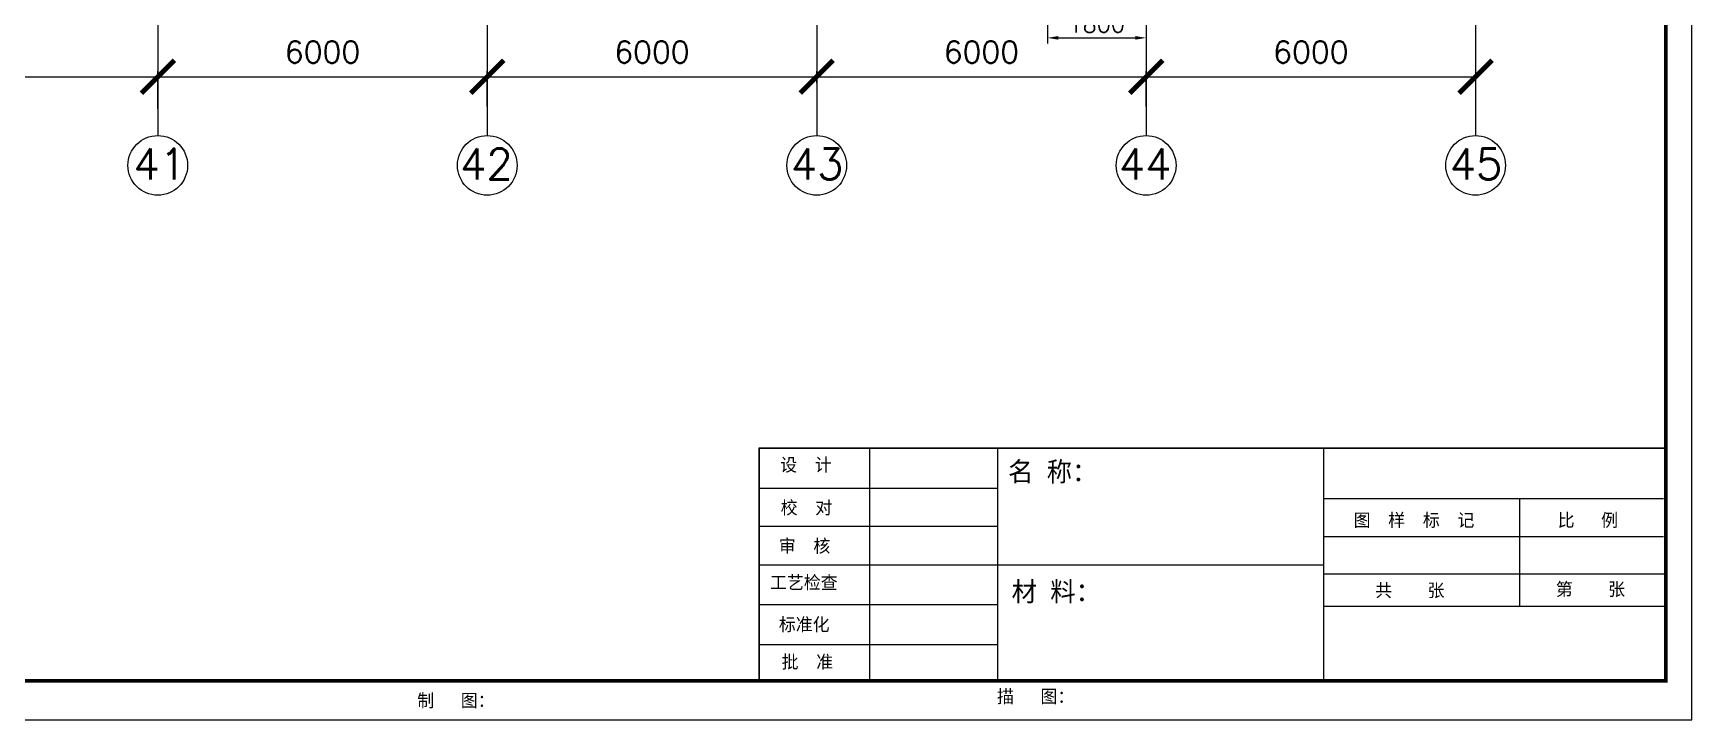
# Model space of a CAD drawing. Extents: x 209403 to 307023, y -44422 to 4539.
# Drawn here: x 276815 to 307023, y -44422 to -31908 of the extents above; entities that cross this region are included whole.
import ezdxf

# ---------------------------------------------------------------- set-up
doc = ezdxf.new("R2010")
doc.units = 0
doc.header["$LTSCALE"] = 60
doc.layers.get('0').update_dxf_attribs({"linetype": 'CONTINUOUS'})
doc.layers.get('DEFPOINTS').update_dxf_attribs({"linetype": 'CONTINUOUS'})
for name, color, linetype in [('SMPEN_THICK', 7, 'CONTINUOUS'), ('空调风管', 7, 'CONTINUOUS'), ('立柱', 7, 'CONTINUOUS')]:
    doc.layers.add(name, color=color, linetype=linetype)
doc.styles.get("Standard").update_dxf_attribs({"font": 'txt.shx', "height": 300})
doc.dimstyles.get("Standard").update_dxf_attribs({"dimscale": 0, "dimtxt": 2, "dimasz": 200, "dimexe": 100, "dimexo": 100, "dimgap": 100, "dimtad": 1, "dimdec": 0, "dimdsep": 46, "dimtxsty": 'Standard', "dimcen": 0, "dimclrd": 5, "dimclre": 5, "dimclrt": 5, "dimadec": 0, "dimazin": 0, "dimtfac": 1, "dimtdec": 4, "dimtmove": 0, "dimatfit": 0, "dimfxl": 1, "dimtolj": 1, "dimtzin": 0, "dimarcsym": 0})

# ---------------------------------------------------------------- blocks, each defined once
blk = doc.blocks.new('_ARCHTICK')
at = {"color": 0, "linetype": 'ByBlock', "const_width": 0.15}
blk.add_lwpolyline([(-0.5, -0.5), (0.5, 0.5)], dxfattribs=at)
blk = doc.blocks.new('*D105')
at = {"layer": 'DEFPOINTS', "color": 0, "transparency": 16777216}
for p in [(295285, -30529), (297085, -30563), (297085, -31994)]:
    blk.add_point(p, dxfattribs=at)
at = {"layer": '空调风管', "color": 5, "lineweight": -2, "transparency": 16777216}
for p, q in [((295285, -30629), (295285, -32094)), ((297085, -30663), (297085, -32094)), ((295485, -31994), (296885, -31994))]:
    blk.add_line(p, q, dxfattribs=at)
at = {"layer": '空调风管', "color": 5, "transparency": 16777216}
for points in [[(295485, -31961), (295485, -32027), (295285, -31994)], [(296885, -31961), (296885, -32027), (297085, -31994)]]:
    blk.add_solid(points, dxfattribs=at)
at = {"layer": '空调风管', "color": 5, "transparency": 16777216, "insert": (296185, -31744), "char_height": 300, "attachment_point": 5}
blk.add_mtext('\\A1;1800', dxfattribs=at)

msp = doc.modelspace()

# ---------------------------------------------------------------- linework, layer by layer
at = {"color": 4}
for p, q in [((307022.7, -44421.7), (307022.7, -8878.9)), ((306548.8, -43710.9), (306548.8, -9708.3)), ((292051.7, -43710.9), (292051.7, -39469.2)), ((294383, -43710.9), (294383, -39469.2)), ((300321.7, -43710.9), (300321.7, -39469.2)), ((290037.6, -40198.4), (294383, -40198.4)), ((300321.7, -40389.3), (306509.5, -40389.3)), ((303886.5, -40389.3), (303886.5, -42347.2)), ((290037.6, -40894.2), (294383, -40894.2)), ((300321.7, -41079.2), (306509.5, -41079.2)), ((290037.6, -41594.4), (300321.7, -41594.4)), ((300321.7, -41761.3), (306529.2, -41761.3)), ((290037.6, -42319.2), (294383, -42319.2)), ((300321.7, -42347.2), (306548.8, -42347.2)), ((290037.6, -43048.4), (294383, -43048.4)), ((259987.8, -43710.9), (306548.8, -43710.9)), ((305956.5, -43710.9), (284038.4, -43710.9)), ((257025.9, -44421.7), (307022.7, -44421.7))]:
    msp.add_line(p, q, dxfattribs=at)
at = {"linetype": 'ByBlock'}
for p, q in [((279084.6, -33288), (279084.6, -32602.3)), ((279084.6, -33288), (279084.6, -32602.3)), ((285084.6, -33245.1), (285084.6, -32602.3)), ((285084.6, -33245.1), (285084.6, -32602.3)), ((291084.6, -32816.6), (291084.6, -32602.3)), ((291084.6, -32816.6), (291084.6, -32602.3)), ((297084.6, -33245.1), (297084.6, -32602.3)), ((297084.6, -33245.1), (297084.6, -32602.3)), ((303084.6, -32545.2), (303084.6, -32802.3)), ((273084.6, -32702.3), (279084.6, -32702.3)), ((279084.6, -32702.3), (285084.6, -32702.3)), ((285084.6, -32702.3), (291084.6, -32702.3)), ((291084.6, -32702.3), (297084.6, -32702.3)), ((297084.6, -32702.3), (303084.6, -32702.3))]:
    msp.add_line(p, q, dxfattribs=at)
at = {"layer": 'DEFPOINTS', "linetype": 'ByBlock'}
for p in [(303084.6, -32445.2), (279084.6, -32702.3), (285084.6, -32702.3), (291084.6, -32702.3), (291084.6, -32916.6), (291084.6, -32916.6), (297084.6, -32702.3), (303084.6, -32702.3), (279084.6, -33388), (279084.6, -33388), (285084.6, -33345.1), (285084.6, -33345.1), (297084.6, -33345.1), (297084.6, -33345.1)]:
    msp.add_point(p, dxfattribs=at)
at = {"layer": 'SMPEN_THICK', "color": 4}
for p, q in [((290037.6, -39469.2), (306548.8, -39469.2)), ((306548.8, -39469.2), (290037.6, -39469.2)), ((290037.6, -39469.2), (306548.8, -39469.2)), ((290037.6, -43710.9), (290037.6, -39469.2)), ((290037.6, -43710.9), (290037.6, -39469.2))]:
    msp.add_line(p, q, dxfattribs=at)
for points, const_width in [([(306548.8, -9708.3), (306548.8, -43710.9), (259987.8, -43710.9), (259987.8, -9708.3), (306548.8, -9708.3)], 65.2), ([(290037.6, -43710.9), (290037.6, -39469.2), (306548.8, -39469.2)], 23.7)]:
    msp.add_lwpolyline(points, dxfattribs=dict(at, const_width=const_width))
at = {"layer": '立柱'}
for p, q in [((279084.6, -31299.6), (279084.6, -33773.7)), ((285084.6, -31299.6), (285084.6, -33773.7)), ((291084.6, -31299.6), (291084.6, -33773.7)), ((297084.6, -31299.6), (297084.6, -33773.7)), ((303084.6, -31299.6), (303084.6, -33773.7))]:
    msp.add_line(p, q, dxfattribs=at)
for centre in [(279084.6, -34317.4), (285084.6, -34317.4), (291084.6, -34317.4), (297084.6, -34317.4), (303084.6, -34317.4)]:
    msp.add_circle(centre, 543.7, dxfattribs=at)

# ---------------------------------------------------------------- block references
at = {"linetype": 'ByBlock', "xscale": 600, "yscale": 600, "zscale": 600}
for p in [(279084.6, -32702.3), (285084.6, -32702.3), (291084.6, -32702.3), (297084.6, -32702.3), (303084.6, -32702.3)]:
    msp.add_blockref('_ARCHTICK', p, dxfattribs=at)
at = {"linetype": 'ByBlock', "xscale": 600, "yscale": 600, "zscale": 600, "rotation": 180}
for p in [(279084.6, -32702.3), (285084.6, -32702.3), (291084.6, -32702.3), (297084.6, -32702.3)]:
    msp.add_blockref('_ARCHTICK', p, dxfattribs=at)

# ---------------------------------------------------------------- texts
at = {"linetype": 'ByBlock', "char_height": 400, "attachment_point": 5}
for insert in [(282084.6, -32252.3), (288084.6, -32252.3), (294084.6, -32252.3), (300084.6, -32252.3)]:
    msp.add_mtext('\\A1;6000', dxfattribs=dict(at, insert=insert))
at = {"layer": 'SMPEN_THICK', "color": 4, "attachment_point": 1}
for s, insert, char_height, width in [('\\fTxt|b0|i0|c134|p2;设  计', (290419.1, -39655.7), 236.952, 3137.923), ('\\fTxt|b0|i0|c134|p2;名 称：', (294569.1, -39720.6), 355.428, 4901.988), ('\\fTxt|b0|i0|c134|p2;校  对', (290428.9, -40435.5), 236.952, 4308.548), ('\\fTxt|b0|i0|c134|p2;图  样  标  记', (300862.8, -40663.6), 236.952, 5911.782), ('\\fTxt|b0|i0|c134|p2;比   例', (304579.4, -40663.6), 236.952, 13467.901), ('\\fTxt|b0|i0|c134|p2;审  核', (290394.7, -41134), 236.952, 3414.319), ('\\fTxt|b0|i0|c134|p2;工艺检查', (290233.8, -41800.1), 236.952, 3300.511), ('\\fTxt|b0|i0|c134|p2;材 料：', (294634.1, -41905.7), 355.428, 5706.792), ('\\fTxt|b0|i0|c134|p2;共    张', (301257.4, -41942.5), 236.952, 8534.889), ('\\fTxt|b0|i0|c134|p2;第    张', (304546.1, -41921.5), 236.952, 5559.423), ('\\fTxt|b0|i0|c134|p2;标准化', (290394.7, -42563.7), 236.952, 3170.439), ('\\fTxt|b0|i0|c134|p2;批  准', (290445.1, -43246), 236.952, 1333.209), ('\\fTxt|b0|i0|c134|p2;制   图：', (283810.7, -43950.4), 236.952, 11089.378), ('\\fTxt|b0|i0|c134|p2;描   图：', (294369, -43876), 236.952, 9333.559)]:
    msp.add_mtext(s, dxfattribs=dict(at, insert=insert, char_height=char_height, width=width))
at = {"layer": '立柱'}
for s, p in [('41', (278638, -34572.3)), ('42', (284587.2, -34572.3)), ('43', (290612.1, -34572.3)), ('44', (296587.2, -34572.3)), ('45', (302612.1, -34572.3))]:
    msp.add_text(s, height=560, dxfattribs=at).set_placement(p)

# ---------------------------------------------------------------- dimensions: what is measured, and where the dimension line sits
at = {"layer": '空调风管', "color": 3}
dim = msp.add_linear_dim(base=(297084.6, -31993.9), p1=(295284.6, -30529.1), p2=(297084.6, -30563), dimstyle='Standard', override={"dimscale": 1}, dxfattribs=at)
dim.commit()
dim.dimension.update_dxf_attribs({"geometry": '*D105', "text_midpoint": (296184.6, -31743.9)})

doc.saveas('drawing.dxf')
